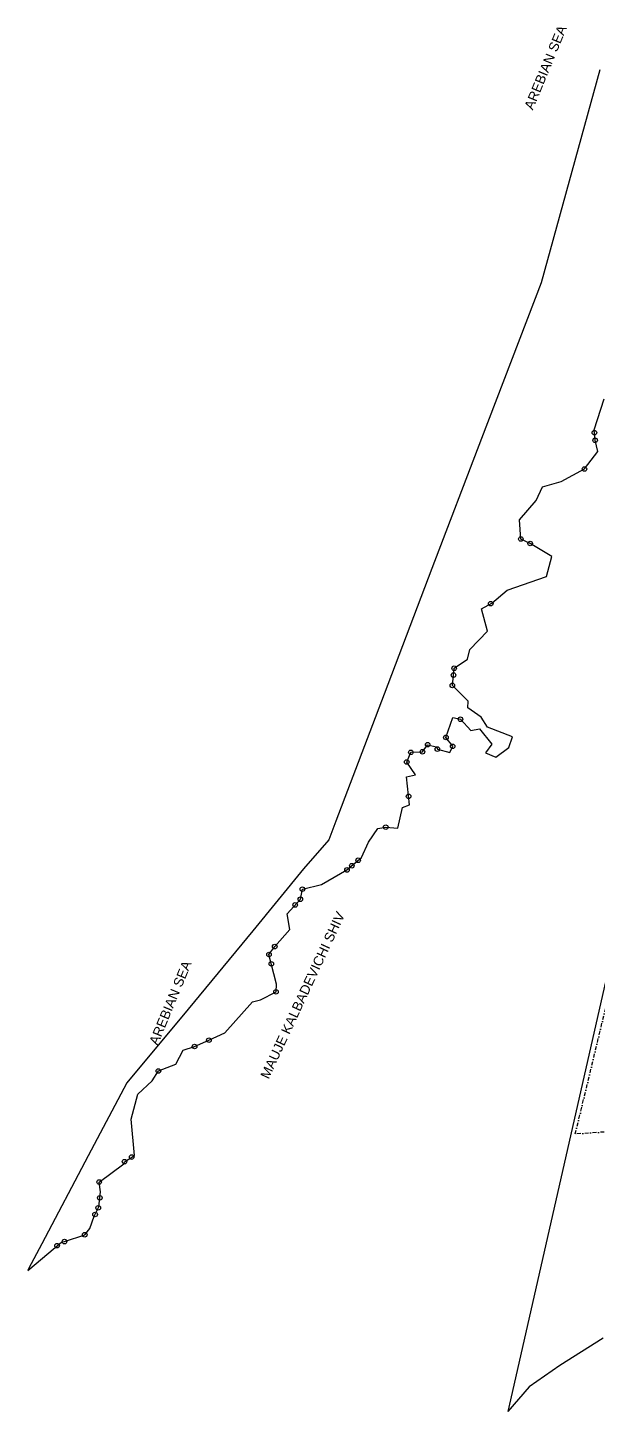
# Model space of a CAD drawing. Header units: metres. Extents: x 316978 to 319159, y 1884800 to 1887676.
# Drawn here: x 316978 to 317713, y 1884867 to 1886647 of the extents above; entities that cross this region are included whole.
import ezdxf

# ---------------------------------------------------------------- set-up
doc = ezdxf.new("R2010")
doc.units = ezdxf.units.M
doc.header["$MEASUREMENT"] = 0
doc.linetypes.add('DASHDOT', pattern=[1, 0.5, -0.25, 0, -0.25])
for name, color, linetype in [('OFF', 1, 'Continuous'), ('POLY_WATER', 4, 'Continuous'), ('TEXT_MAPOUT', 7, 'Continuous'), ('V_BOUND_LINE', 7, 'Continuous'), ('V_BOUND_STREAM_LINE', 7, 'DASHDOT')]:
    doc.layers.add(name, color=color, linetype=linetype)
doc.styles.get("Standard").update_dxf_attribs({"font": 'arial.ttf'})

msp = doc.modelspace()

# ---------------------------------------------------------------- linework, layer by layer
for centre in [(317707.6, 1886125.8), (317708.5, 1886116), (317694.9, 1886079.1), (317612.9, 1885989), (317625, 1885983.3), (317574.2, 1885905.8), (317527.1, 1885822.8), (317524.8, 1885800.7), (317526.2, 1885814), (317535.2, 1885757.2), (317516.5, 1885733.8), (317471.3, 1885714.7), (317486.3, 1885715.4), (317493, 1885724.5), (317505.5, 1885718.8), (317525.2, 1885722.4), (317466.1, 1885702.2), (317468.5, 1885658), (317439.1, 1885618.4), (317395.5, 1885568.8), (317403.6, 1885575.8), (317389.2, 1885563.4), (317331.8, 1885538.7), (317322.5, 1885518.4), (317329.2, 1885525.7), (317296.2, 1885464.8), (317288.8, 1885454.6), (317291.8, 1885442.6), (317297.9, 1885406.6), (317193.1, 1885336.3), (317211.5, 1885344.5), (317146.5, 1885304.8), (317112.1, 1885194.1), (317102.9, 1885188.1), (317070.3, 1885162), (317071.2, 1885141.7), (317069.1, 1885128.8), (317065, 1885120.2), (317051.7, 1885094.2), (317016.1, 1885080.1), (317025.7, 1885085.4)]:
    msp.add_circle(centre, 2.94)
at = {"layer": 'OFF'}
msp.add_line((317773.9, 1885649.3), (317596.4, 1884867), dxfattribs=at)
at = {"layer": 'POLY_WATER'}
for p, q in [((317718.9, 1884961.3), (317662.9, 1884925.8)), ((317662.9, 1884925.8), (317623.5, 1884898.6)), ((317623.5, 1884898.6), (317596.4, 1884867))]:
    msp.add_line(p, q, dxfattribs=at)
at = {"layer": 'V_BOUND_LINE'}
for p, q in [((317714.5, 1886592.5), (317638.9, 1886318.6)), ((317638.9, 1886318.6), (317562.1, 1886118.2)), ((317707.2, 1886129.5), (317720.3, 1886169.1)), ((317708.5, 1886116), (317707.2, 1886129.5)), ((317562.1, 1886118.2), (317498.3, 1885951.1)), ((317712.1, 1886101.5), (317708.5, 1886116)), ((317694.9, 1886079.1), (317712.1, 1886101.5)), ((317665, 1886063), (317694.9, 1886079.1)), ((317632.6, 1886038.5), (317640.8, 1886056.2)), ((317640.8, 1886056.2), (317665, 1886063)), ((317611.1, 1886013.7), (317632.6, 1886038.5)), ((317612.9, 1885989), (317611.1, 1886013.7)), ((317625, 1885983.3), (317612.9, 1885989)), ((317652.8, 1885966.4), (317625, 1885983.3)), ((317645.8, 1885941), (317652.8, 1885966.4)), ((317498.3, 1885951.1), (317437, 1885789.5)), ((317595.5, 1885923.4), (317645.8, 1885941)), ((317575.6, 1885906.7), (317595.5, 1885923.4)), ((317562.2, 1885899.1), (317575.6, 1885906.7)), ((317569.9, 1885870.5), (317562.2, 1885899.1)), ((317547.2, 1885846.8), (317569.9, 1885870.5)), ((317544.4, 1885834.3), (317547.2, 1885846.8)), ((317524.8, 1885800.7), (317527.1, 1885822.8)), ((317527.1, 1885822.8), (317544.4, 1885834.3)), ((317437, 1885789.5), (317374.9, 1885626.1)), ((317545.3, 1885780.3), (317524.8, 1885800.7)), ((317544.9, 1885772), (317545.3, 1885780.3)), ((317561.8, 1885759.7), (317544.9, 1885772)), ((317516.5, 1885733.8), (317525.5, 1885759.3)), ((317525.5, 1885759.3), (317535.2, 1885757.2)), ((317535.2, 1885757.2), (317548.4, 1885742.9)), ((317569.9, 1885747), (317561.8, 1885759.7)), ((317525.2, 1885722.4), (317516.5, 1885733.8)), ((317548.4, 1885742.9), (317559.9, 1885744.7)), ((317559.9, 1885744.7), (317575.6, 1885725)), ((317602.4, 1885734.7), (317569.9, 1885747)), ((317597.4, 1885721), (317602.4, 1885734.7)), ((317466.1, 1885702.2), (317471.3, 1885714.7)), ((317471.3, 1885714.7), (317486.3, 1885715.4)), ((317486.3, 1885715.4), (317493, 1885724.5)), ((317493, 1885724.5), (317504.5, 1885721.7)), ((317504.5, 1885721.7), (317505.5, 1885718.8)), ((317505.5, 1885718.8), (317521.7, 1885714.5)), ((317521.7, 1885714.5), (317525.2, 1885722.4)), ((317575.6, 1885725), (317567.6, 1885714.1)), ((317567.6, 1885714.1), (317580.9, 1885708.3)), ((317580.9, 1885708.3), (317597.4, 1885721)), ((317477.4, 1885685.6), (317466.1, 1885702.2)), ((317465.6, 1885683), (317477.4, 1885685.6)), ((317469.7, 1885647.2), (317465.6, 1885683)), ((317454.8, 1885617.1), (317460.7, 1885643.5)), ((317460.7, 1885643.5), (317469.7, 1885647.2)), ((317374.9, 1885626.1), (317366, 1885602.1)), ((317416.8, 1885598.9), (317429.1, 1885616.7)), ((317429.1, 1885616.7), (317439.1, 1885618.4)), ((317439.1, 1885618.4), (317454.8, 1885617.1)), ((317366, 1885602.1), (317333.4, 1885564.6)), ((317407.9, 1885579.4), (317416.8, 1885598.9)), ((317389.2, 1885563.4), (317407.9, 1885579.4)), ((317333.4, 1885564.6), (317267.9, 1885485.2)), ((317356.6, 1885544.6), (317389.2, 1885563.4)), ((317329.2, 1885525.7), (317331.8, 1885538.7)), ((317331.8, 1885538.7), (317356.6, 1885544.6)), ((317312.1, 1885506.9), (317329.2, 1885525.7)), ((317315.5, 1885486.6), (317312.1, 1885506.9)), ((317267.9, 1885485.2), (317185, 1885384.4)), ((317296.2, 1885464.8), (317315.5, 1885486.6)), ((317288.8, 1885454.6), (317296.2, 1885464.8)), ((317298.4, 1885416.3), (317288.8, 1885454.6)), ((317297.9, 1885406.6), (317298.4, 1885416.3)), ((317232.2, 1885353.8), (317267.6, 1885393.7)), ((317267.6, 1885393.7), (317277.9, 1885396.1)), ((317277.9, 1885396.1), (317297.9, 1885406.6)), ((317185, 1885384.4), (317106, 1885289.6)), ((317193.1, 1885336.3), (317211.5, 1885344.5)), ((317211.5, 1885344.5), (317232.2, 1885353.8)), ((317168.8, 1885313.6), (317178.3, 1885331.6)), ((317178.3, 1885331.6), (317193.1, 1885336.3)), ((317138.5, 1885292.2), (317146.5, 1885304.8)), ((317146.5, 1885304.8), (317168.8, 1885313.6)), ((317106, 1885289.6), (317056, 1885195.5)), ((317120.1, 1885274.8), (317138.5, 1885292.2)), ((317111.5, 1885242.8), (317120.1, 1885274.8)), ((317115.6, 1885196.3), (317111.5, 1885242.8)), ((317102.9, 1885188.1), (317115.6, 1885196.3)), ((317056, 1885195.5), (316996.4, 1885082.5)), ((317070.3, 1885162), (317102.1, 1885185.5)), ((317102.1, 1885185.5), (317102.9, 1885188.1)), ((317072.1, 1885149.3), (317070.3, 1885162)), ((317069.7, 1885130.1), (317072.1, 1885149.3)), ((317064, 1885118.2), (317069.7, 1885130.1)), ((317058.3, 1885102.2), (317064, 1885118.2)), ((317025.7, 1885085.4), (317051.7, 1885094.2)), ((317051.7, 1885094.2), (317058.3, 1885102.2)), ((316978.3, 1885048.1), (317021.8, 1885084.8)), ((316996.4, 1885082.5), (316979.4, 1885050.3)), ((317021.8, 1885084.8), (317025.7, 1885085.4)), ((316979.4, 1885050.3), (316978.3, 1885048.1))]:
    msp.add_line(p, q, dxfattribs=at)
at = {"layer": 'V_BOUND_STREAM_LINE', "ltscale": 10}
for p, q in [((317683, 1885223.8), (317763.5, 1885557.2)), ((318032.7, 1885246.8), (317683, 1885223.8))]:
    msp.add_line(p, q, dxfattribs=at)

# ---------------------------------------------------------------- texts
at = {"layer": 'TEXT_MAPOUT'}
for s, rotation, p in [('AREBIAN SEA', 67.5187, (317628.3, 1886540)), ('MAUJE KALBADEVICHI SHIV', 65.0942, (317288.4, 1885293.5)), ('AREBIAN SEA', 67.5187, (317145.5, 1885337))]:
    msp.add_text(s, height=12.357, rotation=rotation, dxfattribs=at).set_placement(p)

doc.saveas('drawing.dxf')
